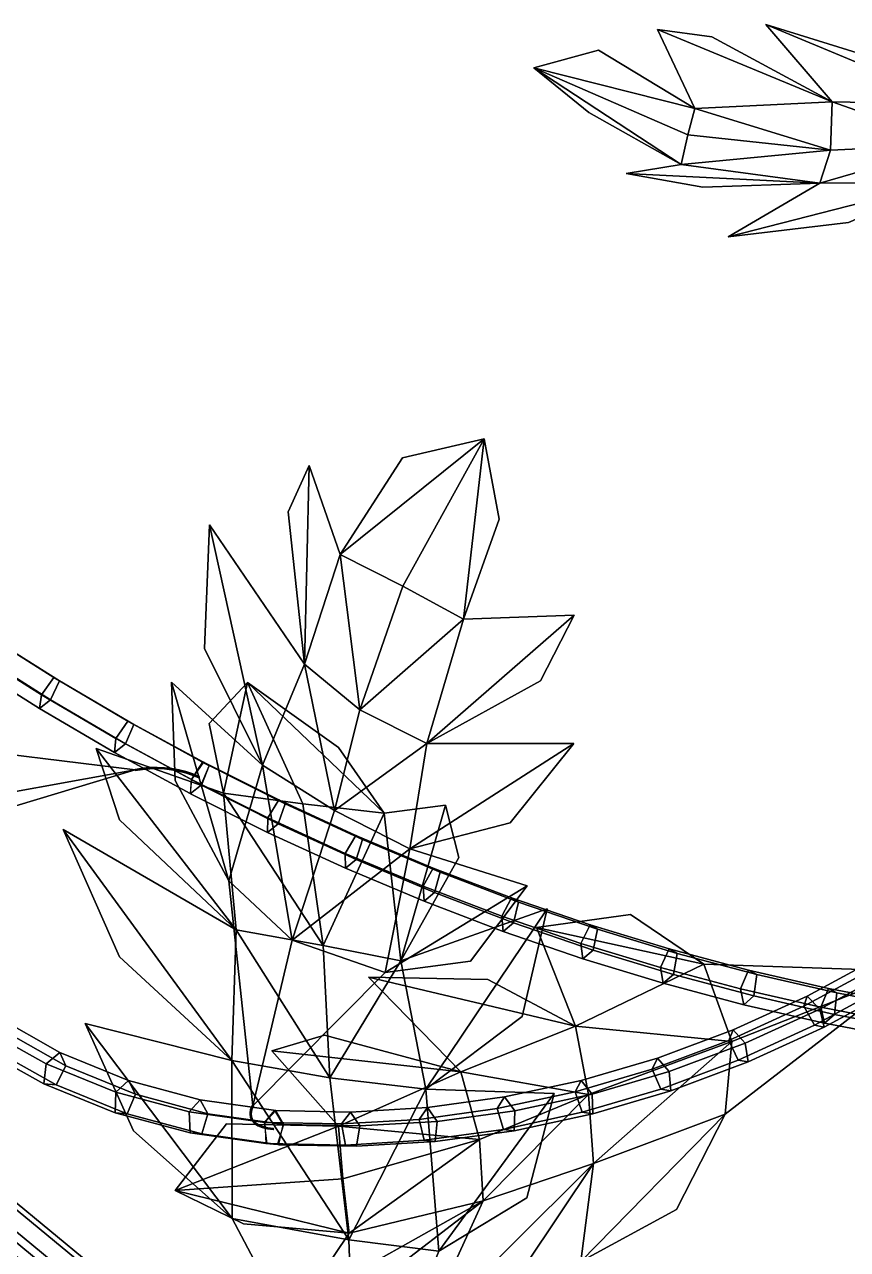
# Model space of a CAD drawing. Header units: metres. Extents: x -349 to 464, y -383 to 362.
# Drawn here: x 38.4 to 90.4, y 62.2 to 139.7 of the extents above; entities that cross this region are included whole.
import ezdxf

# ---------------------------------------------------------------- set-up
doc = ezdxf.new("R2010")
doc.units = ezdxf.units.M

msp = doc.modelspace()

# ---------------------------------------------------------------- linework, layer by layer
at = {"layer": 'Breeder_Leaf', "color": 3}
for points in [[(89.4586, 134.7667, 292.6667), (78.4243, 139.3367, 296.9146), (80.7754, 134.3558, 293.1795)], [(89.4586, 134.7667, 292.6667), (80.7754, 134.3558, 293.1795), (78.4243, 139.3367, 296.9146)], [(89.4586, 134.7667, 292.6667), (81.8539, 138.8744, 297.0742), (78.4243, 139.3367, 296.9146)], [(89.4586, 134.7667, 292.6667), (78.4243, 139.3367, 296.9146), (81.8539, 138.8744, 297.0742)], [(89.4586, 134.7667, 292.6667), (78.4243, 139.3367, 296.9146), (80.7754, 134.3558, 293.1795)], [(89.4586, 134.7667, 292.6667), (80.7754, 134.3558, 293.1795), (78.4243, 139.3367, 296.9146)], [(89.4586, 134.7667, 292.6667), (81.8539, 138.8744, 297.0742), (78.4243, 139.3367, 296.9146)], [(89.4586, 134.7667, 292.6667), (78.4243, 139.3367, 296.9146), (81.8539, 138.8744, 297.0742)], [(97.3586, 134.6163, 292.7545), (85.274, 139.657, 301.3568), (89.4586, 134.7667, 292.6667)], [(97.3586, 134.6163, 292.7545), (89.4586, 134.7667, 292.6667), (85.274, 139.657, 301.3568)], [(97.3586, 134.6163, 292.7545), (92.5354, 137.3989, 298.8077), (85.274, 139.657, 301.3568)], [(97.3586, 134.6163, 292.7545), (85.274, 139.657, 301.3568), (92.5354, 137.3989, 298.8077)], [(97.3586, 134.6163, 292.7545), (85.274, 139.657, 301.3568), (89.4586, 134.7667, 292.6667)], [(97.3586, 134.6163, 292.7545), (89.4586, 134.7667, 292.6667), (85.274, 139.657, 301.3568)], [(97.3586, 134.6163, 292.7545), (92.5354, 137.3989, 298.8077), (85.274, 139.657, 301.3568)], [(97.3586, 134.6163, 292.7545), (85.274, 139.657, 301.3568), (92.5354, 137.3989, 298.8077)], [(80.7754, 134.3558, 293.1795), (74.6913, 138.0453, 291.6663), (70.6183, 136.9179, 287.3661)], [(80.7754, 134.3558, 293.1795), (70.6183, 136.9179, 287.3661), (74.6913, 138.0453, 291.6663)], [(80.7754, 134.3558, 293.1795), (74.6913, 138.0453, 291.6663), (70.6183, 136.9179, 287.3661)], [(80.7754, 134.3558, 293.1795), (70.6183, 136.9179, 287.3661), (74.6913, 138.0453, 291.6663)], [(80.7754, 134.3558, 293.1795), (70.6183, 136.9179, 287.3661), (80.3338, 132.6832, 288.8118)], [(80.7754, 134.3558, 293.1795), (80.3338, 132.6832, 288.8118), (70.6183, 136.9179, 287.3661)], [(80.3338, 132.6832, 288.8118), (70.6183, 136.9179, 287.3661), (79.9188, 130.8115, 284.5403)], [(80.3338, 132.6832, 288.8118), (79.9188, 130.8115, 284.5403), (70.6183, 136.9179, 287.3661)], [(70.6183, 136.9179, 287.3661), (74.07844, 134.0973, 284.7013), (79.9188, 130.8115, 284.5403)], [(70.6183, 136.9179, 287.3661), (79.9188, 130.8115, 284.5403), (74.07844, 134.0973, 284.7013)], [(80.7754, 134.3558, 293.1795), (70.6183, 136.9179, 287.3661), (80.3338, 132.6832, 288.8118)], [(80.7754, 134.3558, 293.1795), (80.3338, 132.6832, 288.8118), (70.6183, 136.9179, 287.3661)], [(80.3338, 132.6832, 288.8118), (70.6183, 136.9179, 287.3661), (79.9188, 130.8115, 284.5403)], [(80.3338, 132.6832, 288.8118), (79.9188, 130.8115, 284.5403), (70.6183, 136.9179, 287.3661)], [(70.6183, 136.9179, 287.3661), (74.07844, 134.0973, 284.7013), (79.9188, 130.8115, 284.5403)], [(70.6183, 136.9179, 287.3661), (79.9188, 130.8115, 284.5403), (74.07844, 134.0973, 284.7013)], [(89.4586, 134.7667, 292.6667), (80.7754, 134.3558, 293.1795), (89.3595, 131.7182, 288.4506)], [(89.4586, 134.7667, 292.6667), (89.3595, 131.7182, 288.4506), (80.7754, 134.3558, 293.1795)], [(89.4586, 134.7667, 292.6667), (80.7754, 134.3558, 293.1795), (89.3595, 131.7182, 288.4506)], [(89.4586, 134.7667, 292.6667), (89.3595, 131.7182, 288.4506), (80.7754, 134.3558, 293.1795)], [(89.4586, 134.7667, 292.6667), (89.3595, 131.7182, 288.4506), (97.09795, 132.0681, 287.5569)], [(89.4586, 134.7667, 292.6667), (97.09795, 132.0681, 287.5569), (89.3595, 131.7182, 288.4506)], [(89.4586, 134.7667, 292.6667), (89.3595, 131.7182, 288.4506), (97.09795, 132.0681, 287.5569)], [(89.4586, 134.7667, 292.6667), (97.09795, 132.0681, 287.5569), (89.3595, 131.7182, 288.4506)], [(97.3586, 134.6163, 292.7545), (89.4586, 134.7667, 292.6667), (97.09795, 132.0681, 287.5569)], [(97.3586, 134.6163, 292.7545), (97.09795, 132.0681, 287.5569), (89.4586, 134.7667, 292.6667)], [(97.3586, 134.6163, 292.7545), (89.4586, 134.7667, 292.6667), (97.09795, 132.0681, 287.5569)], [(97.3586, 134.6163, 292.7545), (97.09795, 132.0681, 287.5569), (89.4586, 134.7667, 292.6667)], [(80.7754, 134.3558, 293.1795), (80.3338, 132.6832, 288.8118), (89.3595, 131.7182, 288.4506)], [(80.7754, 134.3558, 293.1795), (89.3595, 131.7182, 288.4506), (80.3338, 132.6832, 288.8118)], [(80.7754, 134.3558, 293.1795), (80.3338, 132.6832, 288.8118), (89.3595, 131.7182, 288.4506)], [(80.7754, 134.3558, 293.1795), (89.3595, 131.7182, 288.4506), (80.3338, 132.6832, 288.8118)], [(89.3595, 131.7182, 288.4506), (80.3338, 132.6832, 288.8118), (79.9188, 130.8115, 284.5403)], [(89.3595, 131.7182, 288.4506), (79.9188, 130.8115, 284.5403), (80.3338, 132.6832, 288.8118)], [(89.3595, 131.7182, 288.4506), (80.3338, 132.6832, 288.8118), (79.9188, 130.8115, 284.5403)], [(89.3595, 131.7182, 288.4506), (79.9188, 130.8115, 284.5403), (80.3338, 132.6832, 288.8118)], [(89.3595, 131.7182, 288.4506), (79.9188, 130.8115, 284.5403), (88.6872, 129.6335, 283.8098)], [(89.3595, 131.7182, 288.4506), (88.6872, 129.6335, 283.8098), (79.9188, 130.8115, 284.5403)], [(89.3595, 131.7182, 288.4506), (79.9188, 130.8115, 284.5403), (88.6872, 129.6335, 283.8098)], [(89.3595, 131.7182, 288.4506), (88.6872, 129.6335, 283.8098), (79.9188, 130.8115, 284.5403)], [(97.09795, 132.0681, 287.5569), (88.6872, 129.6335, 283.8098), (96.37, 129.6877, 282.3197)], [(97.09795, 132.0681, 287.5569), (96.37, 129.6877, 282.3197), (88.6872, 129.6335, 283.8098)], [(97.09795, 132.0681, 287.5569), (89.3595, 131.7182, 288.4506), (88.6872, 129.6335, 283.8098)], [(97.09795, 132.0681, 287.5569), (88.6872, 129.6335, 283.8098), (89.3595, 131.7182, 288.4506)], [(97.09795, 132.0681, 287.5569), (88.6872, 129.6335, 283.8098), (96.37, 129.6877, 282.3197)], [(97.09795, 132.0681, 287.5569), (96.37, 129.6877, 282.3197), (88.6872, 129.6335, 283.8098)], [(97.09795, 132.0681, 287.5569), (89.3595, 131.7182, 288.4506), (88.6872, 129.6335, 283.8098)], [(97.09795, 132.0681, 287.5569), (88.6872, 129.6335, 283.8098), (89.3595, 131.7182, 288.4506)], [(79.9188, 130.8115, 284.5403), (76.4384, 130.2509, 278.1577), (88.6872, 129.6335, 283.8098)], [(79.9188, 130.8115, 284.5403), (88.6872, 129.6335, 283.8098), (76.4384, 130.2509, 278.1577)], [(79.9188, 130.8115, 284.5403), (76.4384, 130.2509, 278.1577), (88.6872, 129.6335, 283.8098)], [(79.9188, 130.8115, 284.5403), (88.6872, 129.6335, 283.8098), (76.4384, 130.2509, 278.1577)], [(76.4384, 130.2509, 278.1577), (81.2882, 129.3841, 278.6352), (88.6872, 129.6335, 283.8098)], [(76.4384, 130.2509, 278.1577), (88.6872, 129.6335, 283.8098), (81.2882, 129.3841, 278.6352)], [(76.4384, 130.2509, 278.1577), (81.2882, 129.3841, 278.6352), (88.6872, 129.6335, 283.8098)], [(76.4384, 130.2509, 278.1577), (88.6872, 129.6335, 283.8098), (81.2882, 129.3841, 278.6352)], [(88.6872, 129.6335, 283.8098), (82.8851, 126.2427, 275.3052), (96.37, 129.6877, 282.3197)], [(88.6872, 129.6335, 283.8098), (96.37, 129.6877, 282.3197), (82.8851, 126.2427, 275.3052)], [(82.8851, 126.2427, 275.3052), (90.4843, 127.1474, 277.1427), (96.37, 129.6877, 282.3197)], [(82.8851, 126.2427, 275.3052), (96.37, 129.6877, 282.3197), (90.4843, 127.1474, 277.1427)], [(88.6872, 129.6335, 283.8098), (82.8851, 126.2427, 275.3052), (96.37, 129.6877, 282.3197)], [(88.6872, 129.6335, 283.8098), (96.37, 129.6877, 282.3197), (82.8851, 126.2427, 275.3052)], [(82.8851, 126.2427, 275.3052), (90.4843, 127.1474, 277.1427), (96.37, 129.6877, 282.3197)], [(82.8851, 126.2427, 275.3052), (96.37, 129.6877, 282.3197), (90.4843, 127.1474, 277.1427)], [(58.3761, 106.1759, 361.2642), (67.4746, 113.4743, 358.5297), (62.3372, 104.1694, 359.73)], [(58.3761, 106.1759, 361.2642), (62.3372, 104.1694, 359.73), (67.4746, 113.4743, 358.5297)], [(58.3761, 106.1759, 361.2642), (62.3223, 112.2848, 361.4264), (67.4746, 113.4743, 358.5297)], [(58.3761, 106.1759, 361.2642), (67.4746, 113.4743, 358.5297), (62.3223, 112.2848, 361.4264)], [(62.3372, 104.1694, 359.73), (67.4746, 113.4743, 358.5297), (66.1688, 102.0803, 358.0345)], [(62.3372, 104.1694, 359.73), (66.1688, 102.0803, 358.0345), (67.4746, 113.4743, 358.5297)], [(67.4746, 113.4743, 358.5297), (68.4103, 108.3966, 357.9206), (66.1688, 102.0803, 358.0345)], [(67.4746, 113.4743, 358.5297), (66.1688, 102.0803, 358.0345), (68.4103, 108.3966, 357.9206)], [(56.1224, 99.2329, 366.0126), (55.09405, 108.8712, 365.5901), (56.4195, 111.7846, 364.2646)], [(56.1224, 99.2329, 366.0126), (56.4195, 111.7846, 364.2646), (55.09405, 108.8712, 365.5901)], [(56.1224, 99.2329, 366.0126), (56.4195, 111.7846, 364.2646), (58.3761, 106.1759, 361.2642)], [(56.1224, 99.2329, 366.0126), (58.3761, 106.1759, 361.2642), (56.4195, 111.7846, 364.2646)], [(53.4726, 92.8619, 369.8635), (49.8057, 100.221, 369.6501), (50.1149, 108.033, 367.8606)], [(53.4726, 92.8619, 369.8635), (50.1149, 108.033, 367.8606), (49.8057, 100.221, 369.6501)], [(53.4726, 92.8619, 369.8635), (50.1149, 108.033, 367.8606), (56.1224, 99.2329, 366.0126)], [(53.4726, 92.8619, 369.8635), (56.1224, 99.2329, 366.0126), (50.1149, 108.033, 367.8606)], [(56.1224, 99.2329, 366.0126), (58.3761, 106.1759, 361.2642), (59.6176, 96.3448, 363.4591)], [(56.1224, 99.2329, 366.0126), (59.6176, 96.3448, 363.4591), (58.3761, 106.1759, 361.2642)], [(58.3761, 106.1759, 361.2642), (62.3372, 104.1694, 359.73), (59.6176, 96.3448, 363.4591)], [(58.3761, 106.1759, 361.2642), (59.6176, 96.3448, 363.4591), (62.3372, 104.1694, 359.73)], [(59.6176, 96.3448, 363.4591), (62.3372, 104.1694, 359.73), (66.1688, 102.0803, 358.0345)], [(59.6176, 96.3448, 363.4591), (66.1688, 102.0803, 358.0345), (62.3372, 104.1694, 359.73)], [(66.1688, 102.0803, 358.0345), (73.1631, 102.3252, 355.9887), (63.844, 94.2279, 361.4612)], [(66.1688, 102.0803, 358.0345), (63.844, 94.2279, 361.4612), (73.1631, 102.3252, 355.9887)], [(73.1631, 102.3252, 355.9887), (71.02055, 98.1927, 357.6716), (63.844, 94.2279, 361.4612)], [(73.1631, 102.3252, 355.9887), (63.844, 94.2279, 361.4612), (71.02055, 98.1927, 357.6716)], [(59.6176, 96.3448, 363.4591), (66.1688, 102.0803, 358.0345), (63.844, 94.2279, 361.4612)], [(59.6176, 96.3448, 363.4591), (63.844, 94.2279, 361.4612), (66.1688, 102.0803, 358.0345)], [(53.4726, 92.8619, 369.8635), (56.1224, 99.2329, 366.0126), (58.01431, 89.994, 367.69)], [(53.4726, 92.8619, 369.8635), (58.01431, 89.994, 367.69), (56.1224, 99.2329, 366.0126)], [(56.1224, 99.2329, 366.0126), (59.6176, 96.3448, 363.4591), (58.01431, 89.994, 367.69)], [(56.1224, 99.2329, 366.0126), (58.01431, 89.994, 367.69), (59.6176, 96.3448, 363.4591)], [(51.3513, 85.547, 375.311), (47.7197, 98.09341, 373.0274), (53.4726, 92.8619, 369.8635)], [(51.3513, 85.547, 375.311), (53.4726, 92.8619, 369.8635), (47.7197, 98.09341, 373.0274)], [(51.3513, 85.547, 375.311), (47.9558, 91.8864, 375.7096), (47.7197, 98.09341, 373.0274)], [(51.3513, 85.547, 375.311), (47.7197, 98.09341, 373.0274), (47.9558, 91.8864, 375.7096)], [(52.52, 98.06802, -68.281), (50.09102, 95.4792, -63.3273), (51.00706, 91.07864, -56.8822)], [(52.52, 98.06802, -68.281), (51.00706, 91.07864, -56.8822), (50.09102, 95.4792, -63.3273)], [(56.02507, 90.4007, -58.9993), (52.52, 98.06802, -68.281), (51.00706, 91.07864, -56.8822)], [(56.02507, 90.4007, -58.9993), (51.00706, 91.07864, -56.8822), (52.52, 98.06802, -68.281)], [(61.1596, 89.8142, -60.9015), (52.52, 98.06802, -68.281), (56.02507, 90.4007, -58.9993)], [(61.1596, 89.8142, -60.9015), (56.02507, 90.4007, -58.9993), (52.52, 98.06802, -68.281)], [(61.1596, 89.8142, -60.9015), (58.2601, 93.978, -67.7551), (52.52, 98.06802, -68.281)], [(61.1596, 89.8142, -60.9015), (52.52, 98.06802, -68.281), (58.2601, 93.978, -67.7551)], [(58.01431, 89.994, 367.69), (59.6176, 96.3448, 363.4591), (63.844, 94.2279, 361.4612)], [(58.01431, 89.994, 367.69), (63.844, 94.2279, 361.4612), (59.6176, 96.3448, 363.4591)], [(45.4265, 92.5504, 314.8408), (33.09281, 90.3256, 312.7648), (32.7031, 94.1133, 307.3893)], [(45.4265, 92.5504, 314.8408), (32.7031, 94.1133, 307.3893), (33.09281, 90.3256, 312.7648)], [(51.00706, 91.07864, -56.8822), (42.9682, 93.9098, -57.5285), (51.812, 82.4523, -51.1178)], [(51.00706, 91.07864, -56.8822), (51.812, 82.4523, -51.1178), (42.9682, 93.9098, -57.5285)], [(42.9682, 93.9098, -57.5285), (44.4338, 89.3981, -54.1876), (51.812, 82.4523, -51.1178)], [(42.9682, 93.9098, -57.5285), (51.812, 82.4523, -51.1178), (44.4338, 89.3981, -54.1876)], [(58.01431, 89.994, 367.69), (63.844, 94.2279, 361.4612), (62.7695, 87.5669, 365.4268)], [(58.01431, 89.994, 367.69), (62.7695, 87.5669, 365.4268), (63.844, 94.2279, 361.4612)], [(63.844, 94.2279, 361.4612), (73.1276, 94.2167, 355.8662), (62.7695, 87.5669, 365.4268)], [(63.844, 94.2279, 361.4612), (62.7695, 87.5669, 365.4268), (73.1276, 94.2167, 355.8662)], [(73.1276, 94.2167, 355.8662), (69.1048, 89.2173, 360.4232), (62.7695, 87.5669, 365.4268)], [(73.1276, 94.2167, 355.8662), (62.7695, 87.5669, 365.4268), (69.1048, 89.2173, 360.4232)], [(31.6489, 88.4083, 318.4288), (33.09281, 90.3256, 312.7648), (45.4265, 92.5504, 314.8408)], [(31.6489, 88.4083, 318.4288), (45.4265, 92.5504, 314.8408), (33.09281, 90.3256, 312.7648)], [(51.3513, 85.547, 375.311), (53.4726, 92.8619, 369.8635), (55.3381, 81.8044, 372.4934)], [(51.3513, 85.547, 375.311), (55.3381, 81.8044, 372.4934), (53.4726, 92.8619, 369.8635)], [(53.4726, 92.8619, 369.8635), (58.01431, 89.994, 367.69), (55.3381, 81.8044, 372.4934)], [(53.4726, 92.8619, 369.8635), (55.3381, 81.8044, 372.4934), (58.01431, 89.994, 367.69)], [(57.3055, 81.4594, -53.359), (51.00706, 91.07864, -56.8822), (51.812, 82.4523, -51.1178)], [(57.3055, 81.4594, -53.359), (51.812, 82.4523, -51.1178), (51.00706, 91.07864, -56.8822)], [(57.3055, 81.4594, -53.359), (56.02507, 90.4007, -58.9993), (51.00706, 91.07864, -56.8822)], [(57.3055, 81.4594, -53.359), (51.00706, 91.07864, -56.8822), (56.02507, 90.4007, -58.9993)], [(55.3381, 81.8044, 372.4934), (58.01431, 89.994, 367.69), (62.7695, 87.5669, 365.4268)], [(55.3381, 81.8044, 372.4934), (62.7695, 87.5669, 365.4268), (58.01431, 89.994, 367.69)], [(61.1596, 89.8142, -60.9015), (56.02507, 90.4007, -58.9993), (57.3055, 81.4594, -53.359)], [(61.1596, 89.8142, -60.9015), (57.3055, 81.4594, -53.359), (56.02507, 90.4007, -58.9993)], [(62.1985, 80.4934, -56.8711), (61.1596, 89.8142, -60.9015), (57.3055, 81.4594, -53.359)], [(62.1985, 80.4934, -56.8711), (57.3055, 81.4594, -53.359), (61.1596, 89.8142, -60.9015)], [(62.1985, 80.4934, -56.8711), (65.03311, 90.3164, -67.6544), (61.1596, 89.8142, -60.9015)], [(62.1985, 80.4934, -56.8711), (61.1596, 89.8142, -60.9015), (65.03311, 90.3164, -67.6544)], [(62.1985, 80.4934, -56.8711), (65.8633, 87.01808, -65.4354), (65.03311, 90.3164, -67.6544)], [(62.1985, 80.4934, -56.8711), (65.03311, 90.3164, -67.6544), (65.8633, 87.01808, -65.4354)], [(51.812, 82.4523, -51.1178), (40.885, 88.7989, -49.7887), (51.5325, 74.1905, -47.1392)], [(51.812, 82.4523, -51.1178), (51.5325, 74.1905, -47.1392), (40.885, 88.7989, -49.7887)], [(40.885, 88.7989, -49.7887), (44.439, 80.7453, -47.02703), (51.5325, 74.1905, -47.1392)], [(40.885, 88.7989, -49.7887), (51.5325, 74.1905, -47.1392), (44.439, 80.7453, -47.02703)], [(55.3381, 81.8044, 372.4934), (62.7695, 87.5669, 365.4268), (61.224, 79.7557, 370.3594)], [(55.3381, 81.8044, 372.4934), (61.224, 79.7557, 370.3594), (62.7695, 87.5669, 365.4268)], [(62.7695, 87.5669, 365.4268), (70.1922, 85.2282, 362.209), (61.224, 79.7557, 370.3594)], [(62.7695, 87.5669, 365.4268), (61.224, 79.7557, 370.3594), (70.1922, 85.2282, 362.209)], [(51.3513, 85.547, 375.311), (55.3381, 81.8044, 372.4934), (52.8552, 71.3276, 379.2354)], [(51.3513, 85.547, 375.311), (52.8552, 71.3276, 379.2354), (55.3381, 81.8044, 372.4934)], [(70.1922, 85.2282, 362.209), (66.6079, 80.4696, 365.6761), (61.224, 79.7557, 370.3594)], [(70.1922, 85.2282, 362.209), (61.224, 79.7557, 370.3594), (66.6079, 80.4696, 365.6761)], [(63.7859, 72.3772, -52.6989), (71.4605, 83.7814, -64.8775), (62.1985, 80.4934, -56.8711)], [(63.7859, 72.3772, -52.6989), (62.1985, 80.4934, -56.8711), (71.4605, 83.7814, -64.8775)], [(63.7859, 72.3772, -52.6989), (69.8794, 76.9721, -58.5907), (71.4605, 83.7814, -64.8775)], [(63.7859, 72.3772, -52.6989), (71.4605, 83.7814, -64.8775), (69.8794, 76.9721, -58.5907)], [(81.3504, 80.2863, 412.6316), (76.7226, 83.4207, 417.1742), (70.7742, 82.5917, 420.2894)], [(81.3504, 80.2863, 412.6316), (70.7742, 82.5917, 420.2894), (76.7226, 83.4207, 417.1742)], [(57.7262, 73.08772, -49.7136), (51.812, 82.4523, -51.1178), (51.5325, 74.1905, -47.1392)], [(57.7262, 73.08772, -49.7136), (51.5325, 74.1905, -47.1392), (51.812, 82.4523, -51.1178)], [(57.7262, 73.08772, -49.7136), (57.3055, 81.4594, -53.359), (51.812, 82.4523, -51.1178)], [(57.7262, 73.08772, -49.7136), (51.812, 82.4523, -51.1178), (57.3055, 81.4594, -53.359)], [(81.3504, 80.2863, 412.6316), (70.7742, 82.5917, 420.2894), (73.2492, 76.3709, 415.2247)], [(81.3504, 80.2863, 412.6316), (73.2492, 76.3709, 415.2247), (70.7742, 82.5917, 420.2894)], [(52.8552, 71.3276, 379.2354), (55.3381, 81.8044, 372.4934), (61.224, 79.7557, 370.3594)], [(52.8552, 71.3276, 379.2354), (61.224, 79.7557, 370.3594), (55.3381, 81.8044, 372.4934)], [(62.1985, 80.4934, -56.8711), (57.3055, 81.4594, -53.359), (57.7262, 73.08772, -49.7136)], [(62.1985, 80.4934, -56.8711), (57.7262, 73.08772, -49.7136), (57.3055, 81.4594, -53.359)], [(63.7859, 72.3772, -52.6989), (62.1985, 80.4934, -56.8711), (57.7262, 73.08772, -49.7136)], [(63.7859, 72.3772, -52.6989), (57.7262, 73.08772, -49.7136), (62.1985, 80.4934, -56.8711)], [(81.3504, 80.2863, 412.6316), (73.2492, 76.3709, 415.2247), (83.1111, 75.386, 409.3562)], [(81.3504, 80.2863, 412.6316), (83.1111, 75.386, 409.3562), (73.2492, 76.3709, 415.2247)], [(81.3504, 80.2863, 412.6316), (83.1111, 75.386, 409.3562), (94.4076, 79.8369, 405.6201)], [(81.3504, 80.2863, 412.6316), (94.4076, 79.8369, 405.6201), (83.1111, 75.386, 409.3562)], [(94.4076, 79.8369, 405.6201), (83.1111, 75.386, 409.3562), (82.6886, 70.8059, 404.6402)], [(94.4076, 79.8369, 405.6201), (82.6886, 70.8059, 404.6402), (83.1111, 75.386, 409.3562)], [(73.2492, 76.3709, 415.2247), (60.1673, 79.4582, 423.2732), (65.9967, 73.4673, 416.4123)], [(73.2492, 76.3709, 415.2247), (65.9967, 73.4673, 416.4123), (60.1673, 79.4582, 423.2732)], [(73.2492, 76.3709, 415.2247), (67.7102, 79.3012, 420.552), (60.1673, 79.4582, 423.2732)], [(73.2492, 76.3709, 415.2247), (60.1673, 79.4582, 423.2732), (67.7102, 79.3012, 420.552)], [(51.5325, 74.1905, -47.1392), (42.2615, 76.5399, -44.6932), (51.5473, 64.1995, -42.5855)], [(51.5325, 74.1905, -47.1392), (51.5473, 64.1995, -42.5855), (42.2615, 76.5399, -44.6932)], [(42.2615, 76.5399, -44.6932), (45.3138, 69.746, -41.5605), (51.5473, 64.1995, -42.5855)], [(42.2615, 76.5399, -44.6932), (51.5473, 64.1995, -42.5855), (45.3138, 69.746, -41.5605)], [(73.2492, 76.3709, 415.2247), (65.9967, 73.4673, 416.4123), (74.06461, 72.05457, 411.446)], [(73.2492, 76.3709, 415.2247), (74.06461, 72.05457, 411.446), (65.9967, 73.4673, 416.4123)], [(73.2492, 76.3709, 415.2247), (74.06461, 72.05457, 411.446), (83.1111, 75.386, 409.3562)], [(73.2492, 76.3709, 415.2247), (83.1111, 75.386, 409.3562), (74.06461, 72.05457, 411.446)], [(65.9967, 73.4673, 416.4123), (57.3763, 75.7841, 420.2137), (54.06316, 74.8053, 420.4725)], [(65.9967, 73.4673, 416.4123), (54.06316, 74.8053, 420.4725), (57.3763, 75.7841, 420.2137)], [(83.1111, 75.386, 409.3562), (74.06461, 72.05457, 411.446), (74.3852, 67.6847, 407.6476)], [(83.1111, 75.386, 409.3562), (74.3852, 67.6847, 407.6476), (74.06461, 72.05457, 411.446)], [(83.1111, 75.386, 409.3562), (74.3852, 67.6847, 407.6476), (82.6886, 70.8059, 404.6402)], [(83.1111, 75.386, 409.3562), (82.6886, 70.8059, 404.6402), (74.3852, 67.6847, 407.6476)], [(65.9967, 73.4673, 416.4123), (54.06316, 74.8053, 420.4725), (58.2643, 70.04147, 418.4866)], [(65.9967, 73.4673, 416.4123), (58.2643, 70.04147, 418.4866), (54.06316, 74.8053, 420.4725)], [(58.925, 62.8685, -44.4372), (51.5325, 74.1905, -47.1392), (51.5473, 64.1995, -42.5855)], [(58.925, 62.8685, -44.4372), (51.5473, 64.1995, -42.5855), (51.5325, 74.1905, -47.1392)], [(58.925, 62.8685, -44.4372), (57.7262, 73.08772, -49.7136), (51.5325, 74.1905, -47.1392)], [(58.925, 62.8685, -44.4372), (51.5325, 74.1905, -47.1392), (57.7262, 73.08772, -49.7136)], [(63.7859, 72.3772, -52.6989), (57.7262, 73.08772, -49.7136), (58.925, 62.8685, -44.4372)], [(63.7859, 72.3772, -52.6989), (58.925, 62.8685, -44.4372), (57.7262, 73.08772, -49.7136)], [(65.9967, 73.4673, 416.4123), (58.2643, 70.04147, 418.4866), (67.1671, 69.1909, 413.6881)], [(65.9967, 73.4673, 416.4123), (67.1671, 69.1909, 413.6881), (58.2643, 70.04147, 418.4866)], [(65.9967, 73.4673, 416.4123), (67.1671, 69.1909, 413.6881), (74.06461, 72.05457, 411.446)], [(65.9967, 73.4673, 416.4123), (74.06461, 72.05457, 411.446), (67.1671, 69.1909, 413.6881)], [(64.6177, 62.1483, -48.8044), (63.7859, 72.3772, -52.6989), (58.925, 62.8685, -44.4372)], [(64.6177, 62.1483, -48.8044), (58.925, 62.8685, -44.4372), (63.7859, 72.3772, -52.6989)], [(64.6177, 62.1483, -48.8044), (71.9031, 72.1074, -58.2558), (63.7859, 72.3772, -52.6989)], [(64.6177, 62.1483, -48.8044), (63.7859, 72.3772, -52.6989), (71.9031, 72.1074, -58.2558)], [(64.6177, 62.1483, -48.8044), (70.1711, 65.5162, -54.199), (71.9031, 72.1074, -58.2558)], [(64.6177, 62.1483, -48.8044), (71.9031, 72.1074, -58.2558), (70.1711, 65.5162, -54.199)], [(74.06461, 72.05457, 411.446), (67.1671, 69.1909, 413.6881), (67.416, 65.329, 410.3179)], [(74.06461, 72.05457, 411.446), (67.416, 65.329, 410.3179), (67.1671, 69.1909, 413.6881)], [(74.06461, 72.05457, 411.446), (67.416, 65.329, 410.3179), (74.3852, 67.6847, 407.6476)], [(74.06461, 72.05457, 411.446), (74.3852, 67.6847, 407.6476), (67.416, 65.329, 410.3179)], [(74.3852, 67.6847, 407.6476), (73.5719, 61.4949, 401.9957), (82.6886, 70.8059, 404.6402)], [(74.3852, 67.6847, 407.6476), (82.6886, 70.8059, 404.6402), (73.5719, 61.4949, 401.9957)], [(73.5719, 61.4949, 401.9957), (79.6235, 64.7863, 402.2322), (82.6886, 70.8059, 404.6402)], [(73.5719, 61.4949, 401.9957), (82.6886, 70.8059, 404.6402), (79.6235, 64.7863, 402.2322)], [(58.2643, 70.04147, 418.4866), (51.1975, 70.1996, 416.768), (47.9549, 65.9837, 413.9281)], [(58.2643, 70.04147, 418.4866), (47.9549, 65.9837, 413.9281), (51.1975, 70.1996, 416.768)], [(58.2643, 70.04147, 418.4866), (47.9549, 65.9837, 413.9281), (58.5528, 66.7202, 415.1765)], [(58.2643, 70.04147, 418.4866), (58.5528, 66.7202, 415.1765), (47.9549, 65.9837, 413.9281)], [(58.2643, 70.04147, 418.4866), (58.5528, 66.7202, 415.1765), (67.1671, 69.1909, 413.6881)], [(58.2643, 70.04147, 418.4866), (67.1671, 69.1909, 413.6881), (58.5528, 66.7202, 415.1765)], [(67.1671, 69.1909, 413.6881), (58.5528, 66.7202, 415.1765), (58.9479, 63.2821, 412.0232)], [(67.1671, 69.1909, 413.6881), (58.9479, 63.2821, 412.0232), (58.5528, 66.7202, 415.1765)], [(67.1671, 69.1909, 413.6881), (58.9479, 63.2821, 412.0232), (67.416, 65.329, 410.3179)], [(67.1671, 69.1909, 413.6881), (67.416, 65.329, 410.3179), (58.9479, 63.2821, 412.0232)], [(67.416, 65.329, 410.3179), (63.535, 56.8777, 404.7497), (74.3852, 67.6847, 407.6476)], [(67.416, 65.329, 410.3179), (74.3852, 67.6847, 407.6476), (63.535, 56.8777, 404.7497)], [(63.535, 56.8777, 404.7497), (70.07777, 61.2516, 404.8269), (74.3852, 67.6847, 407.6476)], [(63.535, 56.8777, 404.7497), (74.3852, 67.6847, 407.6476), (70.07777, 61.2516, 404.8269)], [(58.5528, 66.7202, 415.1765), (47.9549, 65.9837, 413.9281), (58.9479, 63.2821, 412.0232)], [(58.5528, 66.7202, 415.1765), (58.9479, 63.2821, 412.0232), (47.9549, 65.9837, 413.9281)], [(47.9549, 65.9837, 413.9281), (52.2711, 63.8711, 411.944), (58.9479, 63.2821, 412.0232)], [(47.9549, 65.9837, 413.9281), (58.9479, 63.2821, 412.0232), (52.2711, 63.8711, 411.944)], [(58.9479, 63.2821, 412.0232), (56.00876, 58.9237, 406.9704), (67.416, 65.329, 410.3179)], [(58.9479, 63.2821, 412.0232), (67.416, 65.329, 410.3179), (56.00876, 58.9237, 406.9704)], [(56.00876, 58.9237, 406.9704), (60.7821, 60.2318, 406.9129), (67.416, 65.329, 410.3179)], [(56.00876, 58.9237, 406.9704), (67.416, 65.329, 410.3179), (60.7821, 60.2318, 406.9129)], [(59.4201, 49.3052, -38.3094), (58.925, 62.8685, -44.4372), (51.5473, 64.1995, -42.5855)], [(59.4201, 49.3052, -38.3094), (51.5473, 64.1995, -42.5855), (58.925, 62.8685, -44.4372)], [(64.6177, 62.1483, -48.8044), (58.925, 62.8685, -44.4372), (59.4201, 49.3052, -38.3094)], [(64.6177, 62.1483, -48.8044), (59.4201, 49.3052, -38.3094), (58.925, 62.8685, -44.4372)]]:
    msp.add_3dface(points, dxfattribs=at)
at = {"layer": 'Breeder_Petiole', "color": 3}
for points in [[(39.5024, 97.3016, 313.243), (34.8651, 100.2267, 311.6483), (35.6785, 101.2961, 311.2449), (40.2876, 98.388, 312.8293)], [(40.6332, 98.1742, 311.511), (36.00631, 101.0936, 309.9202), (35.411, 99.9216, 309.5014), (40.07652, 96.9786, 311.106)], [(40.2876, 98.388, 312.8293), (35.6785, 101.2961, 311.2449), (36.00631, 101.0936, 309.9202), (40.6332, 98.1742, 311.511)], [(39.3816, 96.4424, 312.1704), (34.7097, 99.3889, 310.5633), (34.8651, 100.2267, 311.6483), (39.5024, 97.3016, 313.243)], [(40.07652, 96.9786, 311.106), (35.411, 99.9216, 309.5014), (34.7097, 99.3889, 310.5633), (39.3816, 96.4424, 312.1704)], [(44.2089, 94.5405, 314.9248), (39.5024, 97.3016, 313.243), (40.2876, 98.388, 312.8293), (44.9656, 95.6429, 314.5003)], [(44.9656, 95.6429, 314.5003), (40.2876, 98.388, 312.8293), (40.6332, 98.1742, 311.511), (45.3293, 95.4184, 313.1886)], [(45.3293, 95.4184, 313.1886), (40.6332, 98.1742, 311.511), (40.07652, 96.9786, 311.106), (44.8116, 94.2006, 312.7983)], [(44.1231, 93.6611, 313.8652), (39.3816, 96.4424, 312.1704), (39.5024, 97.3016, 313.243), (44.2089, 94.5405, 314.9248)], [(44.8116, 94.2006, 312.7983), (40.07652, 96.9786, 311.106), (39.3816, 96.4424, 312.1704), (44.1231, 93.6611, 313.8652)], [(48.984, 91.9438, 316.6933), (44.2089, 94.5405, 314.9248), (44.9656, 95.6429, 314.5003), (49.7407, 93.04623, 316.2688)], [(50.1044, 92.8216, 314.9572), (45.3293, 95.4184, 313.1886), (44.8116, 94.2006, 312.7983), (49.5867, 91.6039, 314.5669)], [(49.7407, 93.04623, 316.2688), (44.9656, 95.6429, 314.5003), (45.3293, 95.4184, 313.1886), (50.1044, 92.8216, 314.9572)], [(48.8982, 91.06448, 315.6338), (44.1231, 93.6611, 313.8652), (44.2089, 94.5405, 314.9248), (48.984, 91.9438, 316.6933)], [(49.5867, 91.6039, 314.5669), (44.8116, 94.2006, 312.7983), (44.1231, 93.6611, 313.8652), (48.8982, 91.06448, 315.6338)], [(53.8071, 89.5234, 318.5411), (48.9791, 91.9467, 316.6915), (49.7069, 93.06413, 316.2558), (54.5057, 90.6547, 318.0936)], [(54.5057, 90.6547, 318.0936), (49.7069, 93.06413, 316.2558), (50.08898, 92.8295, 314.951), (54.9063, 90.4107, 316.7962)], [(45.8849, 92.616, 314.9081), (45.4252, 92.5434, 314.8782), (45.4202, 92.5837, 314.858), (45.8832, 92.6567, 314.8882)], [(45.8832, 92.6567, 314.8882), (45.4202, 92.5837, 314.858), (45.424, 92.5774, 314.8141), (45.888, 92.6505, 314.8443)], [(45.888, 92.6505, 314.8443), (45.424, 92.5774, 314.8141), (45.4313, 92.534, 314.8068), (45.8927, 92.6068, 314.8368)], [(45.8908, 92.5855, 314.876), (45.4321, 92.5131, 314.8462), (45.4252, 92.5434, 314.8782), (45.8849, 92.616, 314.9081)], [(45.8927, 92.6068, 314.8368), (45.4313, 92.534, 314.8068), (45.4321, 92.5131, 314.8462), (45.8908, 92.5855, 314.876)], [(46.3472, 92.6577, 314.9535), (45.8849, 92.616, 314.9081), (45.8832, 92.6567, 314.8882), (46.3488, 92.699, 314.9338)], [(46.3488, 92.699, 314.9338), (45.8832, 92.6567, 314.8882), (45.888, 92.6505, 314.8443), (46.3547, 92.6928, 314.8897)], [(46.3521, 92.627, 314.9211), (45.8908, 92.5855, 314.876), (45.8849, 92.616, 314.9081), (46.3472, 92.6577, 314.9535)], [(46.3547, 92.6928, 314.8897), (45.888, 92.6505, 314.8443), (45.8927, 92.6068, 314.8368), (46.3567, 92.6486, 314.8818)], [(46.3567, 92.6486, 314.8818), (45.8927, 92.6068, 314.8368), (45.8908, 92.5855, 314.876), (46.3521, 92.627, 314.9211)], [(46.8095, 92.6686, 315.0138), (46.3472, 92.6577, 314.9535), (46.3488, 92.699, 314.9338), (46.8145, 92.7101, 314.9945)], [(46.8135, 92.6376, 314.9809), (46.3521, 92.627, 314.9211), (46.3472, 92.6577, 314.9535), (46.8095, 92.6686, 315.0138)], [(46.8145, 92.7101, 314.9945), (46.3488, 92.699, 314.9338), (46.3547, 92.6928, 314.8897), (46.8214, 92.7039, 314.9501)], [(46.8208, 92.6593, 314.9418), (46.3567, 92.6486, 314.8818), (46.3521, 92.627, 314.9211), (46.8135, 92.6376, 314.9809)], [(46.8214, 92.7039, 314.9501), (46.3547, 92.6928, 314.8897), (46.3567, 92.6486, 314.8818), (46.8208, 92.6593, 314.9418)], [(47.2694, 92.6485, 315.0887), (46.8095, 92.6686, 315.0138), (46.8145, 92.7101, 314.9945), (47.2777, 92.6901, 315.0698)], [(47.2724, 92.6174, 315.0554), (46.8135, 92.6376, 314.9809), (46.8095, 92.6686, 315.0138), (47.2694, 92.6485, 315.0887)], [(47.2824, 92.639, 315.0164), (46.8208, 92.6593, 314.9418), (46.8135, 92.6376, 314.9809), (47.2724, 92.6174, 315.0554)], [(47.2777, 92.6901, 315.0698), (46.8145, 92.7101, 314.9945), (46.8214, 92.7039, 314.9501), (47.2857, 92.6837, 315.0253)], [(47.2857, 92.6837, 315.0253), (46.8214, 92.7039, 314.9501), (46.8208, 92.6593, 314.9418), (47.2824, 92.639, 315.0164)], [(47.7242, 92.5975, 315.1777), (47.2694, 92.6485, 315.0887), (47.2777, 92.6901, 315.0698), (47.736, 92.6389, 315.1594)], [(47.7263, 92.5663, 315.144), (47.2724, 92.6174, 315.0554), (47.2694, 92.6485, 315.0887), (47.7242, 92.5975, 315.1777)], [(47.7391, 92.5877, 315.1053), (47.2824, 92.639, 315.0164), (47.2724, 92.6174, 315.0554), (47.7263, 92.5663, 315.144)], [(47.736, 92.6389, 315.1594), (47.2777, 92.6901, 315.0698), (47.2857, 92.6837, 315.0253), (47.745, 92.6323, 315.1148)], [(47.745, 92.6323, 315.1148), (47.2857, 92.6837, 315.0253), (47.2824, 92.639, 315.0164), (47.7391, 92.5877, 315.1053)], [(48.1717, 92.5159, 315.2805), (47.7242, 92.5975, 315.1777), (47.736, 92.6389, 315.1594), (48.1869, 92.5569, 315.2628)], [(48.1728, 92.4847, 315.2462), (47.7263, 92.5663, 315.144), (47.7242, 92.5975, 315.1777), (48.1717, 92.5159, 315.2805)], [(48.1883, 92.5057, 315.2079), (47.7391, 92.5877, 315.1053), (47.7263, 92.5663, 315.144), (48.1728, 92.4847, 315.2462)], [(48.1869, 92.5569, 315.2628), (47.736, 92.6389, 315.1594), (47.745, 92.6323, 315.1148), (48.1969, 92.5501, 315.2181)], [(48.1969, 92.5501, 315.2181), (47.745, 92.6323, 315.1148), (47.7391, 92.5877, 315.1053), (48.1883, 92.5057, 315.2079)], [(48.6094, 92.4042, 315.3964), (48.1717, 92.5159, 315.2805), (48.1869, 92.5569, 315.2628), (48.6278, 92.4446, 315.3795)], [(48.6095, 92.373, 315.3616), (48.1728, 92.4847, 315.2462), (48.1717, 92.5159, 315.2805), (48.6094, 92.4042, 315.3964)], [(48.6277, 92.3934, 315.3237), (48.1883, 92.5057, 315.2079), (48.1728, 92.4847, 315.2462), (48.6095, 92.373, 315.3616)], [(48.6278, 92.4446, 315.3795), (48.1869, 92.5569, 315.2628), (48.1969, 92.5501, 315.2181), (48.639, 92.4374, 315.3347)], [(48.639, 92.4374, 315.3347), (48.1969, 92.5501, 315.2181), (48.1883, 92.5057, 315.2079), (48.6277, 92.3934, 315.3237)], [(49.03481, 92.2629, 315.5248), (48.6094, 92.4042, 315.3964), (48.6278, 92.4446, 315.3795), (49.05661, 92.3024, 315.5088)], [(49.034, 92.2318, 315.4894), (48.6095, 92.373, 315.3616), (48.6094, 92.4042, 315.3964), (49.03481, 92.2629, 315.5248)], [(49.05485, 92.2514, 315.452), (48.6277, 92.3934, 315.3237), (48.6095, 92.373, 315.3616), (49.034, 92.2318, 315.4894)], [(49.06874, 92.2948, 315.464), (48.639, 92.4374, 315.3347), (48.6277, 92.3934, 315.3237), (49.05485, 92.2514, 315.452)], [(49.05661, 92.3024, 315.5088), (48.6278, 92.4446, 315.3795), (48.639, 92.4374, 315.3347), (49.06874, 92.2948, 315.464)], [(49.4464, 92.06088, 315.6299), (49.034, 92.2318, 315.4894), (49.03481, 92.2629, 315.5248), (49.4472, 92.09219, 315.6656)], [(49.4674, 92.08066, 315.5923), (49.05485, 92.2514, 315.452), (49.034, 92.2318, 315.4894), (49.4464, 92.06088, 315.6299)], [(49.4472, 92.09219, 315.6656), (49.03481, 92.2629, 315.5248), (49.05661, 92.3024, 315.5088), (49.4692, 92.132, 315.6495)], [(49.4814, 92.1243, 315.6043), (49.06874, 92.2948, 315.464), (49.05485, 92.2514, 315.452), (49.4674, 92.08066, 315.5923)], [(49.4692, 92.132, 315.6495), (49.05661, 92.3024, 315.5088), (49.06874, 92.2948, 315.464), (49.4814, 92.1243, 315.6043)], [(54.9063, 90.4107, 316.7962), (50.08898, 92.8295, 314.951), (49.6108, 91.5909, 314.5762), (54.4682, 89.1527, 316.4373)], [(53.7928, 88.6075, 317.5096), (48.9288, 91.04849, 315.6457), (48.9791, 91.9467, 316.6915), (53.8071, 89.5234, 318.5411)], [(54.4682, 89.1527, 316.4373), (49.6108, 91.5909, 314.5762), (48.9288, 91.04849, 315.6457), (53.7928, 88.6075, 317.5096)], [(58.6873, 87.2736, 320.4713), (53.8071, 89.5234, 318.5411), (54.5057, 90.6547, 318.0936), (59.3564, 88.4177, 320.0114)], [(59.3564, 88.4177, 320.0114), (54.5057, 90.6547, 318.0936), (54.9063, 90.4107, 316.7962), (59.7758, 88.165, 318.7217)], [(59.7758, 88.165, 318.7217), (54.9063, 90.4107, 316.7962), (54.4682, 89.1527, 316.4373), (59.3781, 86.889, 318.3795)], [(58.7092, 86.3413, 319.4546), (53.7928, 88.6075, 317.5096), (53.8071, 89.5234, 318.5411), (58.6873, 87.2736, 320.4713)], [(59.3781, 86.889, 318.3795), (54.4682, 89.1527, 316.4373), (53.7928, 88.6075, 317.5096), (58.7092, 86.3413, 319.4546)], [(63.6137, 85.1998, 322.4795), (58.6873, 87.2736, 320.4713), (59.3564, 88.4177, 320.0114), (64.2531, 86.3557, 322.007)], [(64.2531, 86.3557, 322.007), (59.3564, 88.4177, 320.0114), (59.7758, 88.165, 318.7217), (64.6914, 86.095, 320.7252)], [(64.6914, 86.095, 320.7252), (59.7758, 88.165, 318.7217), (59.3781, 86.889, 318.3795), (64.3345, 84.8025, 320.4003)], [(63.6723, 84.2525, 321.4783), (58.7092, 86.3413, 319.4546), (58.6873, 87.2736, 320.4713), (63.6137, 85.1998, 322.4795)], [(64.3345, 84.8025, 320.4003), (59.3781, 86.889, 318.3795), (58.7092, 86.3413, 319.4546), (63.6723, 84.2525, 321.4783)], [(68.5805, 83.3047, 324.5635), (63.6137, 85.1998, 322.4795), (64.2531, 86.3557, 322.007), (69.1899, 84.4713, 324.0779)], [(69.1899, 84.4713, 324.0779), (64.2531, 86.3557, 322.007), (64.6914, 86.095, 320.7252), (69.6473, 84.2032, 322.8042)], [(69.6473, 84.2032, 322.8042), (64.6914, 86.095, 320.7252), (64.3345, 84.8025, 320.4003), (69.3315, 82.8958, 322.4973)], [(68.676, 82.3437, 323.5783), (63.6723, 84.2525, 321.4783), (63.6137, 85.1998, 322.4795), (68.5805, 83.3047, 324.5635)], [(69.3315, 82.8958, 322.4973), (64.3345, 84.8025, 320.4003), (63.6723, 84.2525, 321.4783), (68.676, 82.3437, 323.5783)], [(73.5817, 81.5906, 326.7206), (68.5805, 83.3047, 324.5635), (69.1899, 84.4713, 324.0779), (74.1609, 82.7667, 326.2214)], [(74.1609, 82.7667, 326.2214), (69.1899, 84.4713, 324.0779), (69.6473, 84.2032, 322.8042), (74.6376, 82.492, 324.9563)], [(74.6376, 82.492, 324.9563), (69.6473, 84.2032, 322.8042), (69.3315, 82.8958, 322.4973), (74.3631, 81.1711, 324.6678)], [(73.7143, 80.6172, 325.752), (68.676, 82.3437, 323.5783), (68.5805, 83.3047, 324.5635), (73.5817, 81.5906, 326.7206)], [(74.3631, 81.1711, 324.6678), (69.3315, 82.8958, 322.4973), (68.676, 82.3437, 323.5783), (73.7143, 80.6172, 325.752)], [(78.6113, 80.05946, 328.9482), (73.5817, 81.5906, 326.7206), (74.1609, 82.7667, 326.2214), (79.1602, 81.2441, 328.435)], [(79.1602, 81.2441, 328.435), (74.1609, 82.7667, 326.2214), (74.6376, 82.492, 324.9563), (79.6562, 80.9633, 327.1786)], [(79.6562, 80.9633, 327.1786), (74.6376, 82.492, 324.9563), (74.3631, 81.1711, 324.6678), (79.4233, 79.6305, 326.9093)], [(78.7812, 79.07509, 327.9967), (73.7143, 80.6172, 325.752), (73.5817, 81.5906, 326.7206), (78.6113, 80.05946, 328.9482)], [(79.4233, 79.6305, 326.9093), (74.3631, 81.1711, 324.6678), (73.7143, 80.6172, 325.752), (78.7812, 79.07509, 327.9967)], [(83.6632, 78.7132, 331.2436), (78.6113, 80.05946, 328.9482), (79.1602, 81.2441, 328.435), (84.1818, 79.9052, 330.716)], [(84.1818, 79.9052, 330.716), (79.1602, 81.2441, 328.435), (79.6562, 80.9633, 327.1786), (84.6972, 79.6192, 329.4687)], [(84.6972, 79.6192, 329.4687), (79.6562, 80.9633, 327.1786), (79.4233, 79.6305, 326.9093), (84.506, 78.2759, 329.219)], [(92.3087, 80.1379, 404.3983), (87.6646, 77.6208, 402.2463), (87.8838, 78.2654, 401.0197), (92.4736, 80.7488, 403.1461)], [(92.4736, 80.7488, 403.1461), (87.8838, 78.2654, 401.0197), (88.6842, 77.4431, 400.2541), (93.3095, 79.9461, 402.3978)], [(83.8707, 77.7192, 330.3097), (78.7812, 79.07509, 327.9967), (78.6113, 80.05946, 328.9482), (83.6632, 78.7132, 331.2436)], [(88.7315, 77.5534, 333.6039), (83.6632, 78.7132, 331.2436), (84.1818, 79.9052, 330.716), (89.2196, 78.7516, 333.0615)], [(89.2196, 78.7516, 333.0615), (84.1818, 79.9052, 330.716), (84.6972, 79.6192, 329.4687), (89.7545, 78.4612, 331.8235)], [(93.04678, 78.9723, 404.3936), (88.3348, 76.4155, 402.2092), (87.6646, 77.6208, 402.2463), (92.3087, 80.1379, 404.3983)], [(93.3095, 79.9461, 402.3978), (88.6842, 77.4431, 400.2541), (88.9614, 76.3063, 400.985), (93.6617, 78.8545, 403.1643)], [(84.506, 78.2759, 329.219), (79.4233, 79.6305, 326.9093), (78.7812, 79.07509, 327.9967), (83.8707, 77.7192, 330.3097)], [(89.7545, 78.4612, 331.8235), (84.6972, 79.6192, 329.4687), (84.506, 78.2759, 329.219), (89.6051, 77.109, 331.594)], [(93.6617, 78.8545, 403.1643), (88.9614, 76.3063, 400.985), (88.3348, 76.4155, 402.2092), (93.04678, 78.9723, 404.3936)], [(87.6646, 77.6208, 402.2463), (82.9188, 75.4539, 399.9406), (83.1938, 76.1282, 398.7415), (87.8838, 78.2654, 401.0197)], [(87.8838, 78.2654, 401.0197), (83.1938, 76.1282, 398.7415), (83.9579, 75.2888, 397.9573), (88.6842, 77.4431, 400.2541)], [(88.9765, 76.5512, 332.688), (83.8707, 77.7192, 330.3097), (83.6632, 78.7132, 331.2436), (88.7315, 77.5534, 333.6039)], [(89.6051, 77.109, 331.594), (84.506, 78.2759, 329.219), (83.8707, 77.7192, 330.3097), (88.9765, 76.5512, 332.688)], [(93.8153, 76.5804, 336.0287), (88.7315, 77.5534, 333.6039), (89.2196, 78.7516, 333.0615), (94.3034, 77.7786, 335.4864)], [(94.3034, 77.7786, 335.4864), (89.2196, 78.7516, 333.0615), (89.7545, 78.4612, 331.8235), (94.8383, 77.4881, 334.2483)], [(94.8383, 77.4881, 334.2483), (89.7545, 78.4612, 331.8235), (89.6051, 77.109, 331.594), (94.689, 76.136, 334.0188)], [(88.3348, 76.4155, 402.2092), (83.5195, 74.2141, 399.8687), (82.9188, 75.4539, 399.9406), (87.6646, 77.6208, 402.2463)], [(88.6842, 77.4431, 400.2541), (83.9579, 75.2888, 397.9573), (84.1581, 74.1126, 398.65), (88.9614, 76.3063, 400.985)], [(94.0604, 75.5782, 335.1129), (88.9765, 76.5512, 332.688), (88.7315, 77.5534, 333.6039), (93.8153, 76.5804, 336.0287)], [(39.7925, 73.9858, 374.3022), (35.6206, 76.3244, 371.2052), (36.5749, 77.00611, 370.4353), (40.6692, 74.702, 373.4736)], [(40.6692, 74.702, 373.4736), (36.5749, 77.00611, 370.4353), (36.9092, 76.1939, 369.3714), (41.05114, 73.8631, 372.4471)], [(94.689, 76.136, 334.0188), (89.6051, 77.109, 331.594), (88.9765, 76.5512, 332.688), (94.0604, 75.5782, 335.1129)], [(39.6537, 72.7215, 373.7679), (35.3881, 75.1074, 370.5987), (35.6206, 76.3244, 371.2052), (39.7925, 73.9858, 374.3022)], [(41.05114, 73.8631, 372.4471), (36.9092, 76.1939, 369.3714), (36.1799, 75.02718, 369.4718), (40.4271, 72.6461, 372.628)], [(82.9188, 75.4539, 399.9406), (78.09394, 73.6478, 397.4925), (78.4259, 74.3474, 396.3226), (83.1938, 76.1282, 398.7415)], [(83.1938, 76.1282, 398.7415), (78.4259, 74.3474, 396.3226), (79.1531, 73.4939, 395.519), (83.9579, 75.2888, 397.9573)], [(88.9614, 76.3063, 400.985), (84.1581, 74.1126, 398.65), (83.5195, 74.2141, 399.8687), (88.3348, 76.4155, 402.2092)], [(40.4271, 72.6461, 372.628), (36.1799, 75.02718, 369.4718), (35.3881, 75.1074, 370.5987), (39.6537, 72.7215, 373.7679)], [(83.5195, 74.2141, 399.8687), (78.6239, 72.3788, 397.3837), (78.09394, 73.6478, 397.4925), (82.9188, 75.4539, 399.9406)], [(83.9579, 75.2888, 397.9573), (79.1531, 73.4939, 395.519), (79.2748, 72.2842, 396.171), (84.1581, 74.1126, 398.65)], [(44.2107, 72.1861, 377.4177), (39.7925, 73.9858, 374.3022), (40.6692, 74.702, 373.4736), (45.00592, 72.9268, 376.5305)], [(45.00592, 72.9268, 376.5305), (40.6692, 74.702, 373.4736), (41.05114, 73.8631, 372.4471), (45.4382, 72.06747, 375.5417)], [(78.09394, 73.6478, 397.4925), (73.213, 72.2113, 394.9142), (73.6027, 72.9318, 393.7754), (78.4259, 74.3474, 396.3226)], [(78.4259, 74.3474, 396.3226), (73.6027, 72.9318, 393.7754), (74.2926, 72.06698, 392.9511), (79.1531, 73.4939, 395.519)], [(44.1707, 70.8867, 376.9558), (39.6537, 72.7215, 373.7679), (39.7925, 73.9858, 374.3022), (44.2107, 72.1861, 377.4177)], [(45.4382, 72.06747, 375.5417), (41.05114, 73.8631, 372.4471), (40.4271, 72.6461, 372.628), (44.925, 70.8138, 375.8031)], [(78.6239, 72.3788, 397.3837), (73.6713, 70.9185, 394.7665), (73.213, 72.2113, 394.9142), (78.09394, 73.6478, 397.4925)], [(84.1581, 74.1126, 398.65), (79.2748, 72.2842, 396.171), (78.6239, 72.3788, 397.3837), (83.5195, 74.2141, 399.8687)], [(48.828, 70.9444, 380.5167), (44.2107, 72.1861, 377.4177), (45.00592, 72.9268, 376.5305), (49.5388, 71.6994, 379.5717)], [(49.5388, 71.6994, 379.5717), (45.00592, 72.9268, 376.5305), (45.4382, 72.06747, 375.5417), (50.024, 70.826, 378.6203)], [(73.213, 72.2113, 394.9142), (68.2992, 71.1514, 392.2187), (68.7474, 71.8883, 391.1123), (73.6027, 72.9318, 393.7754)], [(73.6027, 72.9318, 393.7754), (68.7474, 71.8883, 391.1123), (69.3997, 71.01508, 390.2665), (74.2926, 72.06698, 392.9511)], [(79.1531, 73.4939, 395.519), (74.2926, 72.06698, 392.9511), (74.3347, 70.8298, 393.5602), (79.2748, 72.2842, 396.171)], [(44.925, 70.8138, 375.8031), (40.4271, 72.6461, 372.628), (39.6537, 72.7215, 373.7679), (44.1707, 70.8867, 376.9558)], [(48.891, 69.6226, 380.1266), (44.1707, 70.8867, 376.9558), (44.2107, 72.1861, 377.4177), (48.828, 70.9444, 380.5167)], [(50.024, 70.826, 378.6203), (45.4382, 72.06747, 375.5417), (44.925, 70.8138, 375.8031), (49.6259, 69.5499, 378.9613)], [(73.6713, 70.9185, 394.7665), (68.6852, 69.8404, 392.0301), (68.2992, 71.1514, 392.2187), (73.213, 72.2113, 394.9142)], [(74.2926, 72.06698, 392.9511), (69.3997, 71.01508, 390.2665), (69.3614, 69.7566, 390.8306), (74.3347, 70.8298, 393.5602)], [(79.2748, 72.2842, 396.171), (74.3347, 70.8298, 393.5602), (73.6713, 70.9185, 394.7665), (78.6239, 72.3788, 397.3837)], [(53.6099, 70.2697, 383.5745), (48.828, 70.9444, 380.5167), (49.5388, 71.6994, 379.5717), (54.3207, 71.0247, 382.6296)], [(54.3207, 71.0247, 382.6296), (49.5388, 71.6994, 379.5717), (50.024, 70.826, 378.6203), (54.8058, 70.1513, 381.6782)], [(52.7188, 71.06329, 379.6055), (52.8246, 71.3134, 379.2179), (52.8258, 71.3507, 379.2423), (52.7203, 71.1016, 379.6283)], [(52.7605, 71.04825, 379.6008), (52.8655, 71.2956, 379.2176), (52.8246, 71.3134, 379.2179), (52.7188, 71.06329, 379.6055)], [(52.7203, 71.1016, 379.6283), (52.8258, 71.3507, 379.2423), (52.8682, 71.356, 379.2573), (52.7638, 71.1103, 379.6377)], [(52.7882, 71.07715, 379.6205), (52.8923, 71.3218, 379.2418), (52.8655, 71.2956, 379.2176), (52.7605, 71.04825, 379.6008)], [(52.7638, 71.1103, 379.6377), (52.8682, 71.356, 379.2573), (52.8923, 71.3218, 379.2418), (52.7882, 71.07715, 379.6205)], [(63.3761, 70.4732, 389.4192), (58.467, 70.1802, 386.5295), (59.03283, 70.9363, 385.4921), (63.883, 71.222, 388.3466)], [(63.883, 71.222, 388.3466), (59.03283, 70.9363, 385.4921), (59.6098, 70.05517, 384.6011), (64.4976, 70.3433, 387.4786)], [(68.2992, 71.1514, 392.2187), (63.3761, 70.4732, 389.4192), (63.883, 71.222, 388.3466), (68.7474, 71.8883, 391.1123)], [(68.7474, 71.8883, 391.1123), (63.883, 71.222, 388.3466), (64.4976, 70.3433, 387.4786), (69.3997, 71.01508, 390.2665)], [(49.6259, 69.5499, 378.9613), (44.925, 70.8138, 375.8031), (44.1707, 70.8867, 376.9558), (48.891, 69.6226, 380.1266)], [(53.6728, 68.9479, 383.1844), (48.891, 69.6226, 380.1266), (48.828, 70.9444, 380.5167), (53.6099, 70.2697, 383.5745)], [(54.8058, 70.1513, 381.6782), (50.024, 70.826, 378.6203), (49.6259, 69.5499, 378.9613), (54.4077, 68.8752, 382.0192)], [(52.679, 70.8236, 380.0119), (52.7188, 71.06329, 379.6055), (52.7203, 71.1016, 379.6283), (52.6805, 70.8633, 380.0331)], [(52.7212, 70.8111, 380.0024), (52.7605, 71.04825, 379.6008), (52.7188, 71.06329, 379.6055), (52.679, 70.8236, 380.0119)], [(52.7063, 70.5999, 380.4282), (52.679, 70.8236, 380.0119), (52.6805, 70.8633, 380.0331), (52.7076, 70.6408, 380.4478)], [(52.7481, 70.5898, 380.4139), (52.7212, 70.8111, 380.0024), (52.679, 70.8236, 380.0119), (52.7063, 70.5999, 380.4282)], [(52.6805, 70.8633, 380.0331), (52.7203, 71.1016, 379.6283), (52.7638, 71.1103, 379.6377), (52.7245, 70.8753, 380.0367)], [(52.7076, 70.6408, 380.4478), (52.6805, 70.8633, 380.0331), (52.7245, 70.8753, 380.0367), (52.751, 70.656, 380.4454)], [(52.8001, 70.397, 380.8456), (52.7063, 70.5999, 380.4282), (52.7076, 70.6408, 380.4478), (52.8008, 70.439, 380.8635)], [(52.8407, 70.3889, 380.8264), (52.7481, 70.5898, 380.4139), (52.7063, 70.5999, 380.4282), (52.8001, 70.397, 380.8456)], [(52.8008, 70.439, 380.8635), (52.7076, 70.6408, 380.4478), (52.751, 70.656, 380.4454), (52.8428, 70.4571, 380.8552)], [(52.7491, 70.8429, 380.0176), (52.7882, 71.07715, 379.6205), (52.7605, 71.04825, 379.6008), (52.7212, 70.8111, 380.0024)], [(52.7755, 70.6242, 380.4245), (52.7491, 70.8429, 380.0176), (52.7212, 70.8111, 380.0024), (52.7481, 70.5898, 380.4139)], [(52.7245, 70.8753, 380.0367), (52.7638, 71.1103, 379.6377), (52.7882, 71.07715, 379.6205), (52.7491, 70.8429, 380.0176)], [(52.751, 70.656, 380.4454), (52.7245, 70.8753, 380.0367), (52.7491, 70.8429, 380.0176), (52.7755, 70.6242, 380.4245)], [(52.8669, 70.4258, 380.8323), (52.7755, 70.6242, 380.4245), (52.7481, 70.5898, 380.4139), (52.8407, 70.3889, 380.8264)], [(52.8428, 70.4571, 380.8552), (52.751, 70.656, 380.4454), (52.7755, 70.6242, 380.4245), (52.8669, 70.4258, 380.8323)], [(52.9583, 70.2622, 381.2713), (52.8008, 70.439, 380.8635), (52.8428, 70.4571, 380.8552), (52.9978, 70.2828, 381.257)], [(52.9978, 70.2828, 381.257), (52.8428, 70.4571, 380.8552), (52.8669, 70.4258, 380.8323), (53.02139, 70.252, 381.2322)], [(58.467, 70.1802, 386.5295), (53.5954, 70.2739, 383.5642), (54.2198, 71.03266, 382.5629), (59.03283, 70.9363, 385.4921)], [(59.03283, 70.9363, 385.4921), (54.2198, 71.03266, 382.5629), (54.7594, 70.1519, 381.6483), (59.6098, 70.05517, 384.6011)], [(63.6895, 69.1497, 389.1882), (58.7079, 68.8499, 386.2548), (58.467, 70.1802, 386.5295), (63.3761, 70.4732, 389.4192)], [(68.6852, 69.8404, 392.0301), (63.6895, 69.1497, 389.1882), (63.3761, 70.4732, 389.4192), (68.2992, 71.1514, 392.2187)], [(69.3997, 71.01508, 390.2665), (64.4976, 70.3433, 387.4786), (64.3786, 69.06992, 387.9958), (69.3614, 69.7566, 390.8306)], [(74.3347, 70.8298, 393.5602), (69.3614, 69.7566, 390.8306), (68.6852, 69.8404, 392.0301), (73.6713, 70.9185, 394.7665)], [(52.9583, 70.2191, 381.2549), (52.8001, 70.397, 380.8456), (52.8008, 70.439, 380.8635), (52.9583, 70.2622, 381.2713)], [(52.9971, 70.2129, 381.2309), (52.8407, 70.3889, 380.8264), (52.8001, 70.397, 380.8456), (52.9583, 70.2191, 381.2549)], [(53.02139, 70.252, 381.2322), (52.8669, 70.4258, 380.8323), (52.8407, 70.3889, 380.8264), (52.9971, 70.2129, 381.2309)], [(53.1765, 70.1142, 381.6622), (52.9583, 70.2622, 381.2713), (52.9978, 70.2828, 381.257), (53.2127, 70.1369, 381.6422)], [(53.1777, 70.07034, 381.6473), (52.9583, 70.2191, 381.2549), (52.9583, 70.2622, 381.2713), (53.1765, 70.1142, 381.6622)], [(53.2138, 70.06561, 381.6187), (52.9971, 70.2129, 381.2309), (52.9583, 70.2191, 381.2549), (53.1777, 70.07034, 381.6473)], [(53.2353, 70.1065, 381.6155), (53.02139, 70.252, 381.2322), (52.9971, 70.2129, 381.2309), (53.2138, 70.06561, 381.6187)], [(53.2127, 70.1369, 381.6422), (52.9978, 70.2828, 381.257), (53.02139, 70.252, 381.2322), (53.2353, 70.1065, 381.6155)], [(53.4508, 69.9984, 382.0278), (53.1765, 70.1142, 381.6622), (53.2127, 70.1369, 381.6422), (53.4828, 70.02278, 382.0025)], [(53.4533, 69.9537, 382.0144), (53.1777, 70.07034, 381.6473), (53.1765, 70.1142, 381.6622), (53.4508, 69.9984, 382.0278)], [(53.4862, 69.9501, 381.9814), (53.2138, 70.06561, 381.6187), (53.1777, 70.07034, 381.6473), (53.4533, 69.9537, 382.0144)], [(53.4828, 70.02278, 382.0025), (53.2127, 70.1369, 381.6422), (53.2353, 70.1065, 381.6155), (53.5043, 69.9925, 381.9741)], [(53.5043, 69.9925, 381.9741), (53.2353, 70.1065, 381.6155), (53.2138, 70.06561, 381.6187), (53.4862, 69.9501, 381.9814)], [(53.7753, 69.9171, 382.3602), (53.4508, 69.9984, 382.0278), (53.4828, 70.02278, 382.0025), (53.8023, 69.9426, 382.33)], [(53.7793, 69.8718, 382.3481), (53.4533, 69.9537, 382.0144), (53.4508, 69.9984, 382.0278), (53.7753, 69.9171, 382.3602)], [(53.8083, 69.8689, 382.3111), (53.4862, 69.9501, 381.9814), (53.4533, 69.9537, 382.0144), (53.7793, 69.8718, 382.3481)], [(53.8023, 69.9426, 382.33), (53.4828, 70.02278, 382.0025), (53.5043, 69.9925, 381.9741), (53.8225, 69.9124, 382.3)], [(53.8225, 69.9124, 382.3), (53.5043, 69.9925, 381.9741), (53.4862, 69.9501, 381.9814), (53.8083, 69.8689, 382.3111)], [(58.7079, 68.8499, 386.2548), (53.7642, 68.9426, 383.2444), (53.5954, 70.2739, 383.5642), (58.467, 70.1802, 386.5295)], [(54.1399, 69.8724, 382.6501), (53.7753, 69.9171, 382.3602), (53.8023, 69.9426, 382.33), (54.1672, 69.8981, 382.6198)], [(54.144, 69.8267, 382.6379), (53.7793, 69.8718, 382.3481), (53.7753, 69.9171, 382.3602), (54.1399, 69.8724, 382.6501)], [(54.1733, 69.8238, 382.6007), (53.8083, 69.8689, 382.3111), (53.7793, 69.8718, 382.3481), (54.144, 69.8267, 382.6379)], [(54.1672, 69.8981, 382.6198), (53.8023, 69.9426, 382.33), (53.8225, 69.9124, 382.3), (54.1875, 69.8677, 382.5895)], [(54.1875, 69.8677, 382.5895), (53.8225, 69.9124, 382.3), (53.8083, 69.8689, 382.3111), (54.1733, 69.8238, 382.6007)], [(59.6098, 70.05517, 384.6011), (54.7594, 70.1519, 381.6483), (54.4795, 68.8676, 382.0671), (59.4101, 68.773, 385.0698)], [(64.4976, 70.3433, 387.4786), (59.6098, 70.05517, 384.6011), (59.4101, 68.773, 385.0698), (64.3786, 69.06992, 387.9958)], [(69.3614, 69.7566, 390.8306), (64.3786, 69.06992, 387.9958), (63.6895, 69.1497, 389.1882), (68.6852, 69.8404, 392.0301)], [(54.4077, 68.8752, 382.0192), (49.6259, 69.5499, 378.9613), (48.891, 69.6226, 380.1266), (53.6728, 68.9479, 383.1844)], [(59.4101, 68.773, 385.0698), (54.4795, 68.8676, 382.0671), (53.7642, 68.9426, 383.2444), (58.7079, 68.8499, 386.2548)], [(64.3786, 69.06992, 387.9958), (59.4101, 68.773, 385.0698), (58.7079, 68.8499, 386.2548), (63.6895, 69.1497, 389.1882)], [(41.09438, 60.05801, -43.3448), (36.02166, 64.2404, -44.4483), (37.06678, 65.4623, -44.6209), (42.1327, 61.2854, -43.5195)], [(42.5875, 61.3483, -45.07017), (37.4839, 65.5566, -46.1805), (36.6786, 64.3682, -46.9827), (41.8127, 60.1346, -45.8646)], [(42.1327, 61.2854, -43.5195), (37.06678, 65.4623, -44.6209), (37.4839, 65.5566, -46.1805), (42.5875, 61.3483, -45.07017)], [(41.8127, 60.1346, -45.8646), (36.6786, 64.3682, -46.9827), (35.7831, 63.568, -45.8996), (40.8977, 59.3508, -44.7858)], [(40.8977, 59.3508, -44.7858), (35.7831, 63.568, -45.8996), (36.02166, 64.2404, -44.4483), (41.09438, 60.05801, -43.3448)]]:
    msp.add_3dface(points, dxfattribs=at)

doc.saveas('drawing.dxf')
